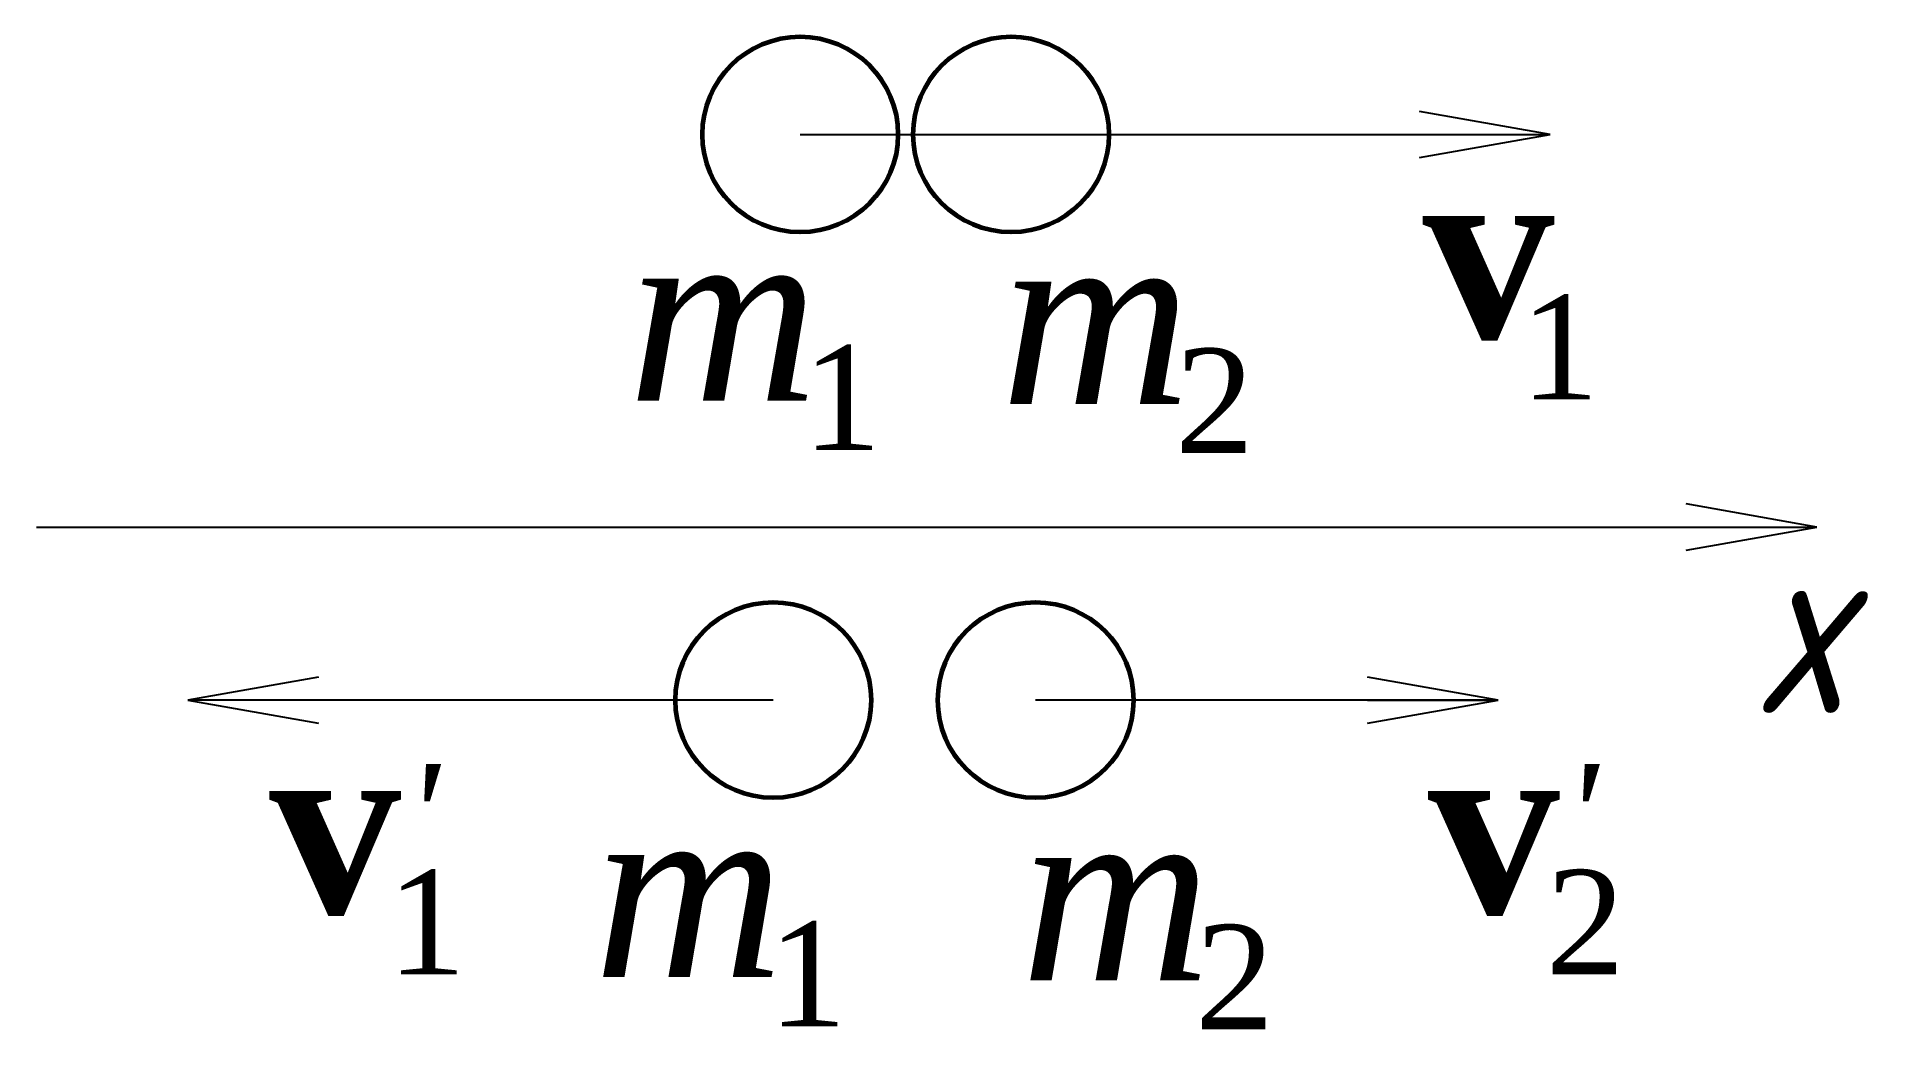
# Paper-space layout 'Чертёж' of a CAD drawing. Header units: millimetres. Extents: x 96.4 to 149, y 167.5 to 196.
import ezdxf

# ---------------------------------------------------------------- set-up
doc = ezdxf.new("R2010")
doc.units = ezdxf.units.MM
doc.linetypes.add('GOST2.303 5', pattern=[24, 20, -1.5, 1, -1.5])
for name, color, linetype, lineweight in [('Основные', 7, 'Continuous', 60), ('Размерные', 7, 'Continuous', 25), ('Текст', 7, 'GOST2.303 5', 35), ('Тонкие', 7, 'Continuous', 25)]:
    doc.layers.add(name, color=color, linetype=linetype, lineweight=lineweight)
doc.styles.add('GOST 2.304 5 курсив', font='CS_Gost2304.shx', dxfattribs={"oblique": 15, "height": 5})
doc.styles.add('таймс3', font='times.ttf', dxfattribs={"height": 3})
doc.styles.add('таймс5', font='times.ttf', dxfattribs={"height": 5})

# ---------------------------------------------------------------- blocks, each defined once
blk = doc.blocks.new('ГОСТ размерная стрелка нос')
at = {"layer": 'Размерные'}
for p, q in [((0, 0), (-2.5, 0.441)), ((-2.5, 0), (0, 0)), ((-2.5, -0.441), (0, 0))]:
    blk.add_line(p, q, dxfattribs=at)

psp = doc.layouts.new('Чертёж')

# ---------------------------------------------------------------- linework, layer by layer
at = {"layer": 'Основные', "ltscale": 0.5}
for centre in [(118.337, 193.155), (124.387, 193.155), (117.563, 176.928), (125.092, 176.928)]:
    psp.add_circle(centre, 2.806, dxfattribs=at)
at = {"layer": 'Тонкие'}
for p, q in [((118.337, 193.155), (139.85, 193.155)), ((96.434, 181.892), (147.505, 181.892)), ((117.563, 176.928), (100.769, 176.928)), ((138.362, 176.928), (125.092, 176.928))]:
    psp.add_line(p, q, dxfattribs=at)

# ---------------------------------------------------------------- block references
at = {"layer": 'Размерные', "xscale": 1.5, "yscale": 1.5, "zscale": 1.5}
for p in [(139.85, 193.155), (147.505, 181.892), (138.362, 176.928)]:
    psp.add_blockref('ГОСТ размерная стрелка нос', p, dxfattribs=at)
at = {"layer": 'Размерные', "xscale": 1.5, "yscale": 1.5, "zscale": 1.5, "rotation": 180}
psp.add_blockref('ГОСТ размерная стрелка нос', (100.769, 176.928), dxfattribs=at)

# ---------------------------------------------------------------- texts
at = {"layer": 'Текст', "lineweight": 70, "char_height": 5, "attachment_point": 1, "style": 'таймс5'}
for insert in [(136.197, 192.309), (103.107, 175.812), (136.348, 175.812)]:
    psp.add_mtext('{\\fTimes New Roman|b1|i0|c204|p18;v}', dxfattribs=dict(at, insert=insert))
at = {"layer": 'Текст', "char_height": 5, "attachment_point": 1}
for s, insert, style in [('{\\fTimes New Roman|b0|i1|c204|p18;m}', (113.4, 190.515), 'таймс5'), ('{\\fTimes New Roman|b0|i1|c204|p18;m}', (124.088, 190.425), 'таймс5'), ('x', (145.63, 181.561), 'GOST 2.304 5 курсив'), ('{\\fTimes New Roman|b0|i1|c204|p18;m}', (112.411, 173.982), 'таймс5'), ('{\\fTimes New Roman|b0|i1|c204|p18;m}', (124.667, 173.892), 'таймс5')]:
    psp.add_mtext(s, dxfattribs=dict(at, insert=insert, style=style))
at = {"layer": 'Текст', "char_height": 3, "width": 1.28049, "attachment_point": 1, "style": 'таймс3'}
for s, insert in [('1', (138.989, 188.553)), ('1', (118.403, 187.105)), ('2', (129.09, 187.015)), ("{\\fTimes New Roman|b0|i1|c204|p18;'}", (107.008, 175.098)), ("{\\fTimes New Roman|b0|i1|c204|p18;'}", (140.249, 175.098)), ('1', (106.487, 172.056)), ('2', (139.729, 172.056)), ('1', (117.414, 170.572)), ('2', (129.669, 170.482))]:
    psp.add_mtext(s, dxfattribs=dict(at, insert=insert))

doc.saveas('drawing.dxf')
